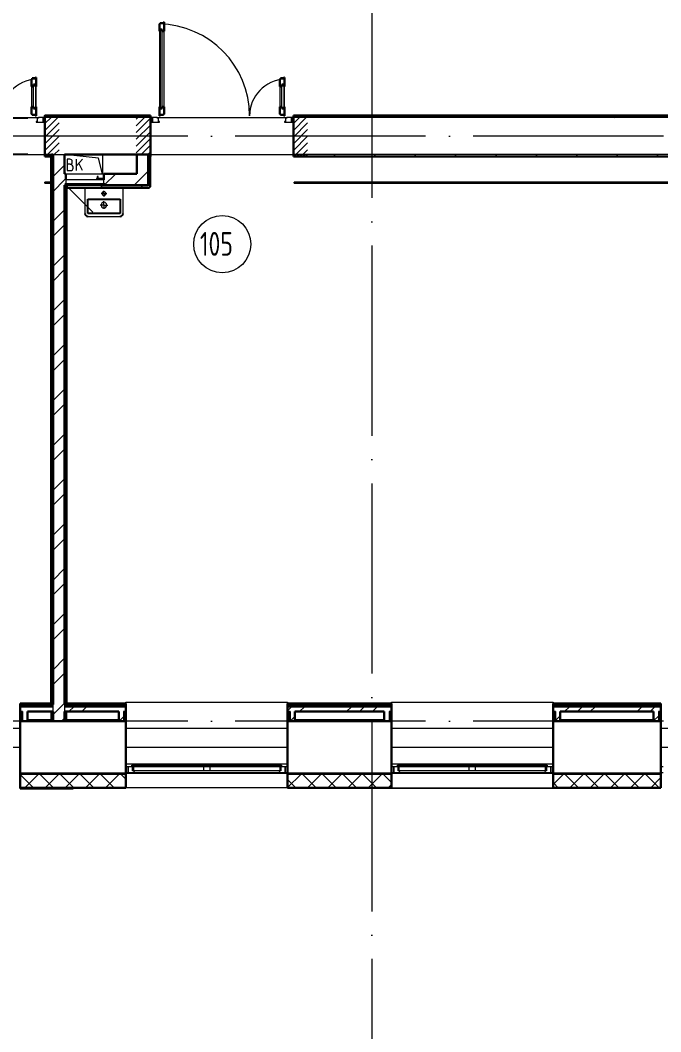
# Model space of a CAD drawing. Header units: millimetres. Extents: x -586848 to 520591, y -385801 to 675781.
# Drawn here: x -43907 to -37177, y -155099 to -144465 of the extents above; entities that cross this region are included whole.
import ezdxf
from ezdxf import colors
from ezdxf.entities.mleader import LeaderData, LeaderLine
from ezdxf.math import Vec2, Vec3

# ---------------------------------------------------------------- set-up
doc = ezdxf.new("R2010")
doc.units = ezdxf.units.MM
doc.linetypes.add('ADSK_Линия сетки', pattern=[25, 20, -2.5, 0, -2.5])
doc.linetypes.add('ADSK_Штриховая_ш2 п1_5', pattern=[4.5, 3, -1.5])
for name, color, linetype, lineweight in [('_ Окна', 7, 'Continuous', 9), ('RC-Выноски', 7, 'Continuous', 0), ('Двери', 252, 'Continuous', 9), ('Марки помещений', 252, 'Continuous', 20), ('Оборудование', 8, 'Continuous', 18), ('Ограждение', 252, 'Continuous', 9), ('Окна', 252, 'Continuous', 9), ('Оси', 252, 'Continuous', 9), ('Перекрытие', 252, 'Continuous', 18), ('Стены внутренние', 7, 'Continuous', 18), ('Стены наружные', 7, 'Continuous', 18), ('Стены штриховка', 7, 'Continuous', 9)]:
    doc.layers.add(name, color=color, linetype=linetype, lineweight=lineweight)
doc.layers.add('Двери открывание', color=7, linetype='Continuous', lineweight=9, true_color=0xc0c0c0)
doc.layers.add('Узлы', color=7, linetype='Continuous')
doc.styles.add('GOST Common_3', font='', dxfattribs={"height": 3.5})
doc.styles.add('RubezhCAD', font='', dxfattribs={"oblique": 10})
doc.styles.get('GOST Common_3').set_extended_font_data('GOST 2.304 type A')
doc.styles.get('RubezhCAD').set_extended_font_data('GOST type A')
pattern_1 = [(0, (-32119.8, 96), (0, 600), []), (90, (-32119.8, 96), (-600, 4e-14), [])]

# ---------------------------------------------------------------- blocks, each defined once
blk = doc.blocks.new('1 этаж')
at = {"layer": 'Двери', "lineweight": 18, "true_color": 0x636466}
h = blk.add_hatch(dxfattribs=at)
h.set_pattern_fill('FP_2', color=251, style=0, pattern_type=2)
h.set_pattern_definition([(45, (-57965.8, -13993.73), (-35.3553, 35.3553), [])])
h.paths.add_polyline_path([(-56941, -14189), (-56941, -13799), (-57091, -13799), (-57091, -14189), (-57080, -14189)])
h.paths.add_polyline_path([(-58741, -14189), (-58591, -14189), (-58591, -13799), (-58741, -13799)])
h = blk.add_hatch(dxfattribs=at)
h.set_pattern_fill('FP_2', color=251, style=0, pattern_type=2)
h.set_pattern_definition([(45, (-55355.803, -13993.73), (-35.3553, 35.3553), [])])
h.paths.add_polyline_path([(-54331, -14189), (-54331, -13799), (-54481, -13799), (-54481, -14189), (-54470, -14189)])
h.paths.add_polyline_path([(-56131, -14189), (-55981, -14189), (-55981, -13799), (-56131, -13799)])
at = {"layer": 'Ограждение', "true_color": 0x636466}
h = blk.add_hatch(dxfattribs=at)
h.set_pattern_fill('FP_25', color=251, style=0, pattern_type=2)
h.set_pattern_definition(pattern_1)
h.paths.add_polyline_path([(-56004, -13779), (-55991, -13779), (-55991, -13774), (-57091, -13774), (-57091, -13779), (-56722, -13779)])
h = blk.add_hatch(dxfattribs=at)
h.set_pattern_fill('FP_26', color=251, style=0, pattern_type=2)
h.set_pattern_definition(pattern_1)
h.paths.add_polyline_path([(-48241, -13779), (-48236, -13774), (-54471, -13774), (-54471, -13779), (-48246, -13779)])
at = {"layer": 'Стены наружные', "lineweight": 9, "true_color": 0x636466}
h = blk.add_hatch(dxfattribs=at)
h.set_pattern_fill('FP_41', color=251, style=0, pattern_type=2)
h.set_pattern_definition([(180, (-32119.82, 96), (-1e-14, -100), [])])
h.paths.add_polyline_path([(-66006, -20704), (-64731, -20704), (-64731, -20694), (-66006, -20694)])
h.paths.add_polyline_path([(2117, -20704), (2694, -20704), (2694, -20694), (1409, -20694), (1409, -20704)])
h.paths.add_polyline_path([(-63031, -20704), (-61881, -20704), (-61881, -20694), (-63031, -20694)])
h.paths.add_polyline_path([(-753, -20704), (-291, -20704), (-291, -20694), (-1391, -20694), (-1391, -20704)])
h.paths.add_polyline_path([(-60181, -20704), (-59051, -20704), (-59051, -20694), (-60181, -20694)])
h.paths.add_polyline_path([(-3623, -20704), (-3091, -20704), (-3091, -20694), (-4166, -20694), (-4166, -20704)])
h.paths.add_polyline_path([(-57351, -20704), (-56241, -20704), (-56241, -20694), (-57351, -20694)])
h.paths.add_polyline_path([(-5866, -20704), (-5866, -20694), (-6961, -20694), (-6961, -20704), (-6493, -20704)])
h.paths.add_polyline_path([(-54541, -20704), (-53451, -20704), (-53451, -20694), (-54541, -20694)])
h.paths.add_polyline_path([(-8661, -20704), (-8661, -20694), (-9766, -20694), (-9766, -20704), (-9363, -20704)])
h.paths.add_polyline_path([(-51751, -20704), (-50621, -20704), (-50621, -20694), (-51751, -20694)])
h.paths.add_polyline_path([(-11516, -20704), (-11466, -20704), (-11466, -20694), (-12546, -20694), (-12546, -20704), (-12234, -20704)])
h.paths.add_polyline_path([(-48921, -20704), (-47801, -20704), (-47801, -20694), (-48921, -20694)])
h.paths.add_polyline_path([(-14246, -20704), (-14246, -20694), (-15321, -20694), (-15321, -20704), (-14386, -20704)])
h.paths.add_polyline_path([(-46101, -20704), (-45031, -20704), (-45031, -20694), (-46101, -20694)])
h.paths.add_polyline_path([(-17256, -20704), (-17021, -20704), (-17021, -20694), (-18121, -20694), (-18121, -20704), (-17974, -20704)])
h.paths.add_polyline_path([(-43331, -20704), (-42231, -20704), (-42231, -20694), (-43331, -20694)])
h.paths.add_polyline_path([(-19821, -20704), (-19821, -20694), (-20921, -20694), (-20921, -20704), (-20127, -20704)])
h.paths.add_polyline_path([(-40531, -20704), (-39401, -20704), (-39401, -20694), (-40531, -20694)])
h.paths.add_polyline_path([(-22621, -20704), (-22621, -20694), (-23701, -20694), (-23701, -20704), (-22997, -20704)])
h.paths.add_polyline_path([(-25867, -20704), (-25401, -20704), (-25401, -20694), (-26501, -20694), (-26501, -20704), (-26499, -20704)])
h.paths.add_polyline_path([(-37701, -20704), (-36591, -20704), (-36591, -20694), (-37701, -20694)])
h.paths.add_polyline_path([(-28203, -20704), (-28201, -20704), (-28201, -20694), (-29241, -20694), (-29240, -20704), (-28378, -20704)])
h.paths.add_polyline_path([(-34891, -20704), (-33781, -20704), (-33781, -20694), (-34891, -20694)])
h.paths.add_polyline_path([(-30941, -20704), (-30941, -20694), (-32081, -20694), (-32080, -20704), (-31091, -20704)])
at = {"color": 251, "lineweight": 18, "true_color": 0x636466}
for p, q in [((-56530, -14225), (-56886, -14189)), ((-56828, -14237), (-56858, -14237)), ((-56858, -14237), (-56858, -14357)), ((-56698, -14237), (-56758, -14308)), ((-56758, -14357), (-56758, -14237)), ((-56486, -14389), (-56530, -14225)), ((-56486, -14189), (-56486, -14389)), ((-56825, -14290), (-56858, -14290)), ((-56805, -14270), (-56805, -14260)), ((-56795, -14330), (-56795, -14320)), ((-56698, -14357), (-56734, -14280)), ((-56858, -14357), (-56822, -14357))]:
    blk.add_line(p, q, dxfattribs=at)
for centre, radius, start, end in [((-56828, -14260), 23.3, 0, 90), ((-56825, -14270), 20, 270, 0), ((-56825, -14320), 30, 0, 90), ((-56822, -14330), 26.7, 270, 0)]:
    blk.add_arc(centre, radius, start, end, dxfattribs=at)
at = {"layer": '_ Окна', "color": 251, "true_color": 0x636466}
for p, q in [((-56216, -20626), (-56241, -20626)), ((-56216, -20684), (-56216, -20626)), ((-54541, -20626), (-54566, -20626)), ((-54566, -20626), (-54566, -20684)), ((-53426, -20626), (-53451, -20626)), ((-53426, -20684), (-53426, -20626)), ((-51751, -20626), (-51776, -20626)), ((-51776, -20626), (-51776, -20684)), ((-50596, -20626), (-50621, -20626)), ((-56241, -20684), (-56216, -20684)), ((-54566, -20684), (-54541, -20684)), ((-53451, -20684), (-53426, -20684)), ((-51776, -20684), (-51751, -20684)), ((-50621, -20684), (-50596, -20684))]:
    blk.add_line(p, q, dxfattribs=at)
at = {"layer": '_ Окна', "color": 251, "lineweight": 18, "true_color": 0x636466}
for p, q in [((-56178, -20626), (-56216, -20626)), ((-56216, -20626), (-56216, -20684)), ((-56170, -20667), (-56170, -20626)), ((-54612, -20626), (-54612, -20667)), ((-54566, -20626), (-54604, -20626)), ((-54566, -20684), (-54566, -20626)), ((-53388, -20626), (-53426, -20626)), ((-53426, -20626), (-53426, -20684)), ((-53380, -20667), (-53380, -20626)), ((-51822, -20626), (-51822, -20667)), ((-51776, -20626), (-51814, -20626)), ((-51776, -20684), (-51776, -20626)), ((-56216, -20684), (-56156, -20684)), ((-56158, -20667), (-56170, -20667)), ((-56156, -20684), (-56152, -20667)), ((-54630, -20667), (-54625, -20684)), ((-54625, -20684), (-54566, -20684)), ((-54612, -20667), (-54624, -20667)), ((-53426, -20684), (-53366, -20684)), ((-53368, -20667), (-53380, -20667)), ((-53366, -20684), (-53362, -20667)), ((-51840, -20667), (-51835, -20684)), ((-51835, -20684), (-51776, -20684)), ((-51822, -20667), (-51834, -20667))]:
    blk.add_line(p, q, dxfattribs=at)
at = {"layer": 'Двери', "color": 251, "lineweight": 30, "true_color": 0x636466}
for p, q in [((-55881, -12815), (-55889, -12815)), ((-55889, -12815), (-55889, -12891)), ((-55847, -12806), (-55881, -12806)), ((-55881, -12806), (-55881, -12815)), ((-55839, -12797), (-55847, -12797)), ((-55847, -12797), (-55847, -12806)), ((-55839, -12891), (-55839, -12797)), ((-55880, -12891), (-55889, -12891)), ((-55880, -12873), (-55880, -12891)), ((-55859, -12873), (-55880, -12873)), ((-55859, -12891), (-55859, -12873)), ((-55839, -12891), (-55859, -12891)), ((-57225, -13395), (-57233, -13395)), ((-57233, -13395), (-57233, -13471)), ((-57191, -13386), (-57225, -13386)), ((-57225, -13386), (-57225, -13395)), ((-57183, -13377), (-57191, -13377)), ((-57191, -13377), (-57191, -13386)), ((-57183, -13471), (-57183, -13377)), ((-54615, -13395), (-54623, -13395)), ((-54623, -13395), (-54623, -13471)), ((-54581, -13386), (-54615, -13386)), ((-54615, -13386), (-54615, -13395)), ((-54573, -13377), (-54581, -13377)), ((-54581, -13377), (-54581, -13386)), ((-54573, -13471), (-54573, -13377)), ((-57233, -13471), (-57213, -13471)), ((-57213, -13471), (-57213, -13453)), ((-57213, -13453), (-57192, -13453)), ((-57192, -13453), (-57192, -13471)), ((-57192, -13471), (-57183, -13471)), ((-54623, -13471), (-54603, -13471)), ((-54603, -13471), (-54603, -13453)), ((-54603, -13453), (-54582, -13453)), ((-54582, -13453), (-54582, -13471)), ((-54582, -13471), (-54573, -13471)), ((-57233, -13687), (-57233, -13763)), ((-57233, -13687), (-57213, -13687)), ((-57213, -13687), (-57213, -13705)), ((-57213, -13705), (-57192, -13705)), ((-57192, -13687), (-57183, -13687)), ((-57192, -13705), (-57192, -13687)), ((-57183, -13781), (-57183, -13687)), ((-55889, -13687), (-55889, -13781)), ((-55880, -13687), (-55889, -13687)), ((-55880, -13705), (-55880, -13687)), ((-55859, -13705), (-55880, -13705)), ((-55859, -13687), (-55859, -13705)), ((-55839, -13687), (-55859, -13687)), ((-55839, -13763), (-55839, -13687)), ((-54623, -13687), (-54623, -13763)), ((-54623, -13687), (-54603, -13687)), ((-54603, -13687), (-54603, -13705)), ((-54603, -13705), (-54582, -13705)), ((-54582, -13687), (-54573, -13687)), ((-54582, -13705), (-54582, -13687)), ((-54573, -13781), (-54573, -13687)), ((-57233, -13763), (-57225, -13763)), ((-57225, -13763), (-57225, -13772)), ((-57225, -13772), (-57191, -13772)), ((-57191, -13772), (-57191, -13781)), ((-57191, -13781), (-57183, -13781)), ((-55889, -13781), (-55881, -13781)), ((-55881, -13781), (-55881, -13772)), ((-55881, -13772), (-55847, -13772)), ((-55847, -13772), (-55847, -13763)), ((-55847, -13763), (-55839, -13763)), ((-54623, -13763), (-54615, -13763)), ((-54615, -13763), (-54615, -13772)), ((-54615, -13772), (-54581, -13772)), ((-54581, -13772), (-54581, -13781)), ((-54581, -13781), (-54573, -13781))]:
    blk.add_line(p, q, dxfattribs=at)
at = {"layer": 'Двери', "color": 251, "true_color": 0x636466}
for p, q in [((-55889, -12891), (-55889, -13687)), ((-55880, -12873), (-55880, -13705)), ((-55859, -12873), (-55880, -12873)), ((-55859, -13705), (-55859, -12873)), ((-55839, -13687), (-55839, -12891)), ((-57233, -13471), (-57233, -13687)), ((-57213, -13705), (-57213, -13453)), ((-57213, -13453), (-57192, -13453)), ((-57192, -13453), (-57192, -13705)), ((-57183, -13687), (-57183, -13471)), ((-54623, -13471), (-54623, -13687)), ((-54603, -13705), (-54603, -13453)), ((-54603, -13453), (-54582, -13453)), ((-54582, -13453), (-54582, -13705)), ((-54573, -13687), (-54573, -13471)), ((-57192, -13705), (-57213, -13705)), ((-55880, -13705), (-55859, -13705)), ((-54582, -13705), (-54603, -13705)), ((-57160, -13807), (-57174, -13807)), ((-57174, -13807), (-57174, -13841)), ((-57160, -13799), (-57160, -13807)), ((-57111, -13799), (-57160, -13799)), ((-57091, -13799), (-57111, -13799)), ((-57111, -13799), (-57111, -13849)), ((-57111, -13849), (-57111, -13799)), ((-57091, -13849), (-57091, -13799)), ((-55981, -13799), (-55981, -13849)), ((-55961, -13799), (-55981, -13799)), ((-55961, -13849), (-55961, -13799)), ((-55912, -13799), (-55961, -13799)), ((-55961, -13799), (-55961, -13849)), ((-55912, -13807), (-55912, -13799)), ((-55898, -13807), (-55912, -13807)), ((-55898, -13841), (-55898, -13807)), ((-54550, -13807), (-54564, -13807)), ((-54564, -13807), (-54564, -13841)), ((-54550, -13799), (-54550, -13807)), ((-54501, -13799), (-54550, -13799)), ((-54481, -13799), (-54501, -13799)), ((-54501, -13799), (-54501, -13849)), ((-54501, -13849), (-54501, -13799)), ((-54481, -13849), (-54481, -13799)), ((-57174, -13841), (-57183, -13841)), ((-57183, -13841), (-57183, -13849)), ((-57183, -13849), (-57111, -13849)), ((-57111, -13849), (-57091, -13849)), ((-55981, -13849), (-55961, -13849)), ((-55961, -13849), (-55889, -13849)), ((-55889, -13841), (-55898, -13841)), ((-55889, -13849), (-55889, -13841)), ((-54564, -13841), (-54573, -13841)), ((-54573, -13841), (-54573, -13849)), ((-54573, -13849), (-54501, -13849)), ((-54501, -13849), (-54481, -13849))]:
    blk.add_line(p, q, dxfattribs=at)
at = {"layer": 'Двери', "color": 251, "linetype": 'ADSK_Штриховая_ш2 п1_5', "true_color": 0x636466}
for p, q in [((-56941, -13799), (-57091, -13799)), ((-57091, -13799), (-57091, -14189)), ((-55981, -13799), (-56131, -13799)), ((-55981, -14189), (-55981, -13799)), ((-54331, -13799), (-54481, -13799)), ((-54481, -13799), (-54481, -14189)), ((-57091, -14189), (-56941, -14189)), ((-56131, -14189), (-55981, -14189)), ((-54481, -14189), (-54331, -14189))]:
    blk.add_line(p, q, dxfattribs=at)
at = {"layer": 'Двери открывание', "color": 251, "true_color": 0x636466}
for centre, radius, start, end in [((-55907, -13781), 966, 0, 88.9323), ((-57165, -13781), 386, 92.6728, 180), ((-54555, -13781), 386, 92.6728, 180)]:
    blk.add_arc(centre, radius, start, end, dxfattribs=at)
at = {"layer": 'Марки помещений', "color": 251, "true_color": 0x636466}
blk.add_circle((-55228, -15130), 300, dxfattribs=at)
at = {"layer": 'Оборудование', "color": 251, "true_color": 0x636466}
for p, q in [((-56871, -14454), (-56871, -14490)), ((-56471, -14454), (-56871, -14454)), ((-56542, -14438), (-56550, -14438)), ((-56550, -14438), (-56550, -14443)), ((-56550, -14443), (-56542, -14443)), ((-56547, -14438), (-56547, -14454)), ((-56528, -14438), (-56547, -14438)), ((-56543, -14436), (-56545, -14438)), ((-56543, -14418), (-56543, -14436)), ((-56531, -14418), (-56543, -14418)), ((-56531, -14436), (-56543, -14436)), ((-56487, -14438), (-56532, -14438)), ((-56532, -14443), (-56487, -14443)), ((-56531, -14436), (-56531, -14418)), ((-56529, -14438), (-56531, -14436)), ((-56528, -14454), (-56528, -14438)), ((-56487, -14443), (-56487, -14438)), ((-56471, -14490), (-56471, -14454)), ((-56871, -14509), (-56588, -14792)), ((-56870, -14491), (-56472, -14491)), ((-56864, -14491), (-56864, -14501)), ((-56863, -14502), (-56479, -14502)), ((-56852, -14503), (-56852, -14509)), ((-56852, -14509), (-56490, -14509)), ((-56567, -14509), (-56567, -14511)), ((-56567, -14511), (-56563, -14511)), ((-56503, -14511), (-56563, -14511)), ((-56503, -14511), (-56499, -14511)), ((-56499, -14511), (-56499, -14509)), ((-56490, -14509), (-56490, -14503)), ((-56478, -14501), (-56478, -14491))]:
    blk.add_line(p, q, dxfattribs=at)
for points, knots in [([(-56871, -14490), (-56871, -14490), (-56871, -14490), (-56871, -14491), (-56871, -14491), (-56870, -14491), (-56870, -14491), (-56870, -14491), (-56870, -14491), (-56870, -14491)], [-1, -1, -1, -1, -0.833333, -0.666667, -0.5, -0.333333, -0.25, -0.166667, 0, 0, 0, 0]), ([(-56864, -14501), (-56864, -14501), (-56864, -14501), (-56864, -14501), (-56864, -14501), (-56863, -14502), (-56863, -14502), (-56863, -14502), (-56863, -14502), (-56863, -14502), (-56863, -14502)], [-1, -1, -1, -1, -0.833333, -0.666667, -0.541667, -0.416667, -0.333333, -0.25, -0.166667, 0, 0, 0, 0]), ([(-56853, -14502), (-56853, -14502), (-56853, -14502), (-56853, -14502), (-56853, -14502), (-56852, -14502), (-56852, -14502), (-56852, -14502), (-56852, -14502), (-56852, -14503), (-56852, -14503), (-56852, -14503), (-56852, -14503)], [-1, -1, -1, -1, -0.833333, -0.75, -0.666667, -0.583333, -0.5, -0.416667, -0.333333, -0.25, -0.166667, 0, 0, 0, 0]), ([(-56490, -14503), (-56490, -14503), (-56490, -14503), (-56490, -14503), (-56490, -14502), (-56489, -14502), (-56489, -14502), (-56489, -14502), (-56489, -14502), (-56489, -14502), (-56489, -14502), (-56488, -14502), (-56488, -14502)], [0, 0, 0, 0, 0.166667, 0.25, 0.333333, 0.416667, 0.5, 0.583333, 0.666667, 0.75, 0.833333, 1, 1, 1, 1]), ([(-56479, -14502), (-56479, -14502), (-56479, -14502), (-56478, -14502), (-56478, -14502), (-56478, -14502), (-56478, -14501), (-56478, -14501), (-56478, -14501), (-56478, -14501), (-56478, -14501)], [0, 0, 0, 0, 0.166667, 0.25, 0.333333, 0.416667, 0.541667, 0.666667, 0.833333, 1, 1, 1, 1]), ([(-56472, -14491), (-56472, -14491), (-56472, -14491), (-56471, -14491), (-56471, -14491), (-56471, -14491), (-56471, -14491), (-56471, -14490), (-56471, -14490), (-56471, -14490)], [0, 0, 0, 0, 0.166667, 0.25, 0.333333, 0.5, 0.666667, 0.833333, 1, 1, 1, 1])]:
    blk.add_open_spline(points, degree=3, knots=knots, dxfattribs=at)
at = {"layer": 'Ограждение', "color": 251, "true_color": 0x636466}
for p, q in [((-57091, -13779), (-57091, -13774)), ((-55991, -13774), (-57091, -13774)), ((-55991, -13774), (-55991, -13779)), ((-54471, -13779), (-54471, -13774)), ((-48236, -13774), (-54471, -13774)), ((-55981, -14509), (-55981, -14209)), ((-57091, -14489), (-57091, -14479)), ((-57026, -14479), (-57091, -14479)), ((-57091, -14489), (-57031, -14489)), ((-57026, -14484), (-57031, -14489)), ((-57031, -14489), (-57031, -19959)), ((-55981, -14509), (-55986, -14509)), ((-54471, -14489), (-54471, -14479)), ((-49516, -14479), (-54471, -14479)), ((-54471, -14489), (-49521, -14489)), ((-56866, -14774), (-56861, -14774)), ((-56861, -19959), (-56861, -14774)), ((-56241, -19959), (-56241, -19944)), ((-56241, -19944), (-54541, -19944)), ((-54541, -19944), (-54541, -19959)), ((-53451, -19959), (-53451, -19944)), ((-53451, -19944), (-51751, -19944)), ((-51751, -19944), (-51751, -19959)), ((-57031, -20044), (-57031, -20129)), ((-57021, -20129), (-57021, -20044)), ((-56871, -20044), (-56871, -20129)), ((-56861, -20129), (-56861, -20044)), ((-59051, -20219), (-57351, -20219)), ((-56241, -20219), (-54541, -20219)), ((-53451, -20219), (-51751, -20219)), ((-50621, -20219), (-48921, -20219)), ((-59051, -20419), (-57351, -20419)), ((-56241, -20419), (-54541, -20419)), ((-53451, -20419), (-51751, -20419)), ((-50621, -20419), (-48921, -20419)), ((-56241, -20594), (-54541, -20594)), ((-53451, -20594), (-51751, -20594))]:
    blk.add_line(p, q, dxfattribs=at)
at = {"layer": 'Окна', "color": 251, "true_color": 0x636466}
for p, q in [((-56178, -20609), (-55406, -20609)), ((-56178, -20626), (-56178, -20609)), ((-55406, -20626), (-56178, -20626)), ((-56158, -20667), (-56158, -20626)), ((-55426, -20626), (-55426, -20667)), ((-55406, -20609), (-55376, -20609)), ((-55406, -20609), (-55406, -20626)), ((-55376, -20626), (-55406, -20626)), ((-55376, -20609), (-54604, -20609)), ((-55376, -20626), (-55376, -20609)), ((-54604, -20626), (-55376, -20626)), ((-55356, -20667), (-55356, -20626)), ((-54624, -20626), (-54624, -20667)), ((-54604, -20609), (-54604, -20626)), ((-53388, -20609), (-52616, -20609)), ((-53388, -20626), (-53388, -20609)), ((-52616, -20626), (-53388, -20626)), ((-53368, -20667), (-53368, -20626)), ((-52636, -20626), (-52636, -20667)), ((-52616, -20609), (-52586, -20609)), ((-52616, -20609), (-52616, -20626)), ((-52586, -20626), (-52616, -20626)), ((-52586, -20609), (-51814, -20609)), ((-52586, -20626), (-52586, -20609)), ((-51814, -20626), (-52586, -20626)), ((-52566, -20667), (-52566, -20626)), ((-51834, -20626), (-51834, -20667)), ((-51814, -20609), (-51814, -20626)), ((-55426, -20667), (-56158, -20667)), ((-56156, -20684), (-54625, -20684)), ((-55356, -20667), (-55426, -20667)), ((-54624, -20667), (-55356, -20667)), ((-52636, -20667), (-53368, -20667)), ((-53366, -20684), (-51835, -20684)), ((-52566, -20667), (-52636, -20667)), ((-51834, -20667), (-52566, -20667))]:
    blk.add_line(p, q, dxfattribs=at)
at = {"layer": 'Оси', "color": 251, "linetype": 'ADSK_Линия сетки', "ltscale": 100, "true_color": 0x636466}
for p, q in [((-53656, -2644), (-53656, -33770)), ((4411, -13994), (-72528, -13994)), ((4411, -20144), (-72528, -20144))]:
    blk.add_line(p, q, dxfattribs=at)
at = {"layer": 'Перекрытие', "color": 251, "ltscale": 100, "true_color": 0x636466}
for p, q in [((-58522, -13799), (-57160, -13799)), ((-56486, -14189), (-56486, -14389))]:
    blk.add_line(p, q, dxfattribs=at)
at = {"layer": 'Стены внутренние', "color": 251, "true_color": 0x636466}
for p, q in [((-57271, -13804), (-57271, -13799)), ((-55981, -13799), (-57091, -13799)), ((-55912, -13799), (-54550, -13799)), ((-48651, -13799), (-54481, -13799)), ((-58591, -14189), (-57021, -14189)), ((-57271, -14189), (-57271, -14184)), ((-57006, -14189), (-56886, -14189)), ((-55981, -14189), (-54481, -14189)), ((-54541, -20694), (-56241, -20694)), ((-51751, -20694), (-53451, -20694)), ((-54541, -20846), (-56241, -20846))]:
    blk.add_line(p, q, dxfattribs=at)
at = {"layer": 'Стены внутренние', "color": 251, "lineweight": 30, "true_color": 0x636466}
for p, q in [((-57091, -13799), (-57091, -14189)), ((-55981, -14189), (-55981, -13799)), ((-54481, -13799), (-54481, -14189)), ((-57021, -14189), (-57006, -14189)), ((-56886, -14189), (-56126, -14189)), ((-57351, -20144), (-57351, -20694)), ((-57006, -20144), (-57276, -20144)), ((-56316, -20144), (-56886, -20144)), ((-56241, -20694), (-56241, -20144)), ((-54541, -20144), (-54541, -20694)), ((-53526, -20144), (-54466, -20144)), ((-53451, -20694), (-53451, -20144)), ((-51751, -20144), (-51751, -20694)), ((-50696, -20144), (-51676, -20144)), ((-50621, -20694), (-50621, -20144)), ((-57351, -20694), (-56241, -20694)), ((-57351, -20704), (-57351, -20846)), ((-56241, -20846), (-56241, -20704)), ((-54541, -20694), (-53451, -20694)), ((-54541, -20704), (-54541, -20846)), ((-53451, -20846), (-53451, -20704)), ((-51751, -20694), (-50621, -20694)), ((-51751, -20704), (-51751, -20846)), ((-50621, -20846), (-50621, -20704)), ((-57351, -20846), (-56241, -20846)), ((-54541, -20846), (-53451, -20846)), ((-51751, -20846), (-50621, -20846))]:
    blk.add_line(p, q, dxfattribs=at)
at = {"layer": 'Стены внутренние', "color": 251, "linetype": 'Continuous', "lineweight": 9, "true_color": 0x636466}
for p, q in [((-57213, -20844), (-57351, -20706)), ((-57302, -20844), (-57162, -20704)), ((-57001, -20844), (-57141, -20704)), ((-57090, -20844), (-56950, -20704)), ((-56788, -20844), (-56928, -20704)), ((-56878, -20844), (-56738, -20704)), ((-56576, -20844), (-56716, -20704)), ((-56666, -20844), (-56526, -20704)), ((-56364, -20844), (-56504, -20704)), ((-56454, -20844), (-56314, -20704)), ((-56241, -20755), (-56292, -20704)), ((-54539, -20838), (-54404, -20704)), ((-54243, -20844), (-54383, -20704)), ((-54332, -20844), (-54192, -20704)), ((-54031, -20844), (-54171, -20704)), ((-54120, -20844), (-53980, -20704)), ((-53819, -20844), (-53959, -20704)), ((-53908, -20844), (-53768, -20704)), ((-53607, -20844), (-53747, -20704)), ((-53696, -20844), (-53556, -20704)), ((-53453, -20785), (-53534, -20704)), ((-51749, -20806), (-51647, -20704)), ((-51485, -20844), (-51625, -20704)), ((-51575, -20844), (-51435, -20704)), ((-51273, -20844), (-51413, -20704)), ((-51362, -20844), (-51222, -20704)), ((-51061, -20844), (-51201, -20704)), ((-51150, -20844), (-51010, -20704)), ((-50849, -20844), (-50989, -20704)), ((-50938, -20844), (-50798, -20704)), ((-50637, -20844), (-50777, -20704)), ((-54455, -20844), (-54541, -20758)), ((-53484, -20844), (-53453, -20813)), ((-51697, -20844), (-51749, -20792)), ((-50726, -20844), (-50621, -20738)), ((-57154, -20846), (-57156, -20844)), ((-56802, -20846), (-56804, -20844)), ((-56588, -20844), (-56590, -20846)), ((-53773, -20844), (-53774, -20846)), ((-51523, -20846), (-51524, -20844)), ((-51054, -20845), (-51055, -20844))]:
    blk.add_line(p, q, dxfattribs=at)
at = {"layer": 'Стены наружные', "color": 251, "true_color": 0x636466}
for p, q in [((-58522, -13804), (-57271, -13804)), ((-57271, -14184), (-58591, -14184)), ((-55981, -14189), (-56006, -14189)), ((-49496, -14189), (-54481, -14189)), ((-56871, -14389), (-56471, -14389)), ((-57276, -20129), (-57013, -20129)), ((-57013, -20144), (-57013, -20129)), ((-56878, -20129), (-56316, -20129)), ((-56878, -20144), (-56878, -20129)), ((-54466, -20129), (-53526, -20129)), ((-51676, -20129), (-50696, -20129)), ((-53996, -20851), (-53996, -20846)), ((-51186, -20851), (-53996, -20851)), ((-53451, -20846), (-51751, -20846)), ((-53451, -20846), (-53451, -20851)), ((-51751, -20851), (-51751, -20846)), ((-51186, -20851), (-51186, -20846))]:
    blk.add_line(p, q, dxfattribs=at)
at = {"layer": 'Стены наружные', "color": 251, "lineweight": 30, "true_color": 0x636466}
for p, q in [((-55981, -13779), (-57091, -13779)), ((-57091, -13779), (-57091, -13799)), ((-55981, -13799), (-55981, -13779)), ((-48241, -13779), (-54481, -13779)), ((-54481, -13779), (-54481, -13799)), ((-57091, -14189), (-57091, -14209)), ((-57091, -14209), (-57026, -14209)), ((-57026, -14204), (-57021, -14204)), ((-57026, -14209), (-57026, -19959)), ((-57006, -14189), (-57021, -14189)), ((-57006, -14189), (-57006, -19969)), ((-56886, -14389), (-56886, -14189)), ((-56126, -14189), (-56126, -14389)), ((-56006, -14189), (-56126, -14189)), ((-56006, -14509), (-56006, -14189)), ((-55991, -14204), (-55991, -14209)), ((-55986, -14209), (-55981, -14209)), ((-55986, -14529), (-55986, -14209)), ((-55981, -14209), (-55981, -14189)), ((-54481, -14189), (-54481, -14209)), ((-54481, -14209), (-49516, -14209)), ((-56871, -14389), (-56886, -14389)), ((-56871, -14454), (-56871, -14389)), ((-56126, -14389), (-56471, -14389)), ((-56471, -14389), (-56471, -14454)), ((-56886, -19969), (-56886, -14509)), ((-56852, -14509), (-56886, -14509)), ((-56871, -14509), (-56871, -14490)), ((-56866, -19959), (-56866, -14539)), ((-56866, -14539), (-55991, -14539)), ((-56006, -14509), (-56490, -14509)), ((-56471, -14490), (-56471, -14509)), ((-55991, -14529), (-55986, -14529)), ((-55991, -14539), (-55991, -14529)), ((-57351, -19959), (-57351, -20144)), ((-57026, -19959), (-57351, -19959)), ((-57021, -19964), (-57026, -19964)), ((-56886, -19969), (-56871, -19969)), ((-56866, -19964), (-56871, -19964)), ((-56241, -19959), (-56866, -19959)), ((-56241, -20144), (-56241, -19959)), ((-54541, -19959), (-54541, -20144)), ((-53451, -19959), (-54541, -19959)), ((-53451, -20144), (-53451, -19959)), ((-51751, -19959), (-51751, -20144)), ((-50621, -19959), (-51751, -19959)), ((-50621, -20144), (-50621, -19959)), ((-57276, -20044), (-57006, -20044)), ((-57276, -20144), (-57276, -20044)), ((-57006, -20044), (-57006, -20144)), ((-56886, -20144), (-56886, -20044)), ((-56886, -20044), (-56316, -20044)), ((-56316, -20044), (-56316, -20144)), ((-54466, -20044), (-53526, -20044)), ((-54466, -20144), (-54466, -20044)), ((-53526, -20044), (-53526, -20144)), ((-51676, -20044), (-50696, -20044)), ((-51676, -20144), (-51676, -20044)), ((-50696, -20044), (-50696, -20144)), ((-57351, -20144), (-57276, -20144)), ((-57006, -20144), (-56886, -20144)), ((-56316, -20144), (-56241, -20144)), ((-54541, -20144), (-54466, -20144)), ((-53526, -20144), (-53451, -20144)), ((-51751, -20144), (-51676, -20144)), ((-50696, -20144), (-50621, -20144)), ((-57351, -20694), (-57351, -20704)), ((-56241, -20704), (-56241, -20694)), ((-54541, -20694), (-54541, -20704)), ((-53451, -20704), (-53451, -20694)), ((-51751, -20694), (-51751, -20704)), ((-50621, -20704), (-50621, -20694)), ((-56796, -20846), (-57351, -20846)), ((-57351, -20846), (-57351, -20851)), ((-57351, -20851), (-56796, -20851)), ((-56796, -20851), (-56796, -20846))]:
    blk.add_line(p, q, dxfattribs=at)
at = {"layer": 'Стены наружные', "color": 251, "linetype": 'Continuous', "lineweight": 9, "true_color": 0x636466}
for p, q in [((-57030, -13784), (-57025, -13779)), ((-56960, -13784), (-56955, -13779)), ((-56889, -13784), (-56884, -13779)), ((-56818, -13784), (-56813, -13779)), ((-56748, -13784), (-56743, -13779)), ((-56720, -13799), (-56720, -13784)), ((-56677, -13784), (-56672, -13779)), ((-56606, -13784), (-56601, -13779)), ((-56535, -13784), (-56530, -13779)), ((-56465, -13784), (-56460, -13779)), ((-56394, -13784), (-56389, -13779)), ((-56323, -13784), (-56318, -13779)), ((-56253, -13784), (-56248, -13779)), ((-56182, -13784), (-56177, -13779)), ((-56120, -13799), (-56120, -13784)), ((-56111, -13784), (-56106, -13779)), ((-56040, -13784), (-56035, -13779)), ((-54481, -13780), (-54480, -13779)), ((-54414, -13784), (-54409, -13779)), ((-54343, -13784), (-54338, -13779)), ((-54320, -13799), (-54320, -13784)), ((-54273, -13784), (-54268, -13779)), ((-54202, -13784), (-54197, -13779)), ((-54131, -13784), (-54126, -13779)), ((-54061, -13784), (-54056, -13779)), ((-53990, -13784), (-53985, -13779)), ((-53919, -13784), (-53914, -13779)), ((-53848, -13784), (-53843, -13779)), ((-53778, -13784), (-53773, -13779)), ((-53720, -13799), (-53720, -13784)), ((-53707, -13784), (-53702, -13779)), ((-53636, -13784), (-53631, -13779)), ((-53566, -13784), (-53561, -13779)), ((-53495, -13784), (-53490, -13779)), ((-53424, -13784), (-53419, -13779)), ((-53353, -13784), (-53348, -13779)), ((-53283, -13784), (-53278, -13779)), ((-53212, -13784), (-53207, -13779)), ((-53141, -13784), (-53136, -13779)), ((-53120, -13799), (-53120, -13784)), ((-53071, -13784), (-53066, -13779)), ((-53000, -13784), (-52995, -13779)), ((-52929, -13784), (-52924, -13779)), ((-52858, -13784), (-52853, -13779)), ((-52788, -13784), (-52783, -13779)), ((-52717, -13784), (-52712, -13779)), ((-52646, -13784), (-52641, -13779)), ((-52576, -13784), (-52571, -13779)), ((-52520, -13799), (-52520, -13784)), ((-52505, -13784), (-52500, -13779)), ((-52434, -13784), (-52429, -13779)), ((-52364, -13784), (-52359, -13779)), ((-52293, -13784), (-52288, -13779)), ((-52222, -13784), (-52217, -13779)), ((-52151, -13784), (-52146, -13779)), ((-52081, -13784), (-52076, -13779)), ((-52010, -13784), (-52005, -13779)), ((-51939, -13784), (-51934, -13779)), ((-51920, -13799), (-51920, -13784)), ((-51869, -13784), (-51864, -13779)), ((-51798, -13784), (-51793, -13779)), ((-51727, -13784), (-51722, -13779)), ((-51656, -13784), (-51651, -13779)), ((-51586, -13784), (-51581, -13779)), ((-51515, -13784), (-51510, -13779)), ((-51444, -13784), (-51439, -13779)), ((-51374, -13784), (-51369, -13779)), ((-51303, -13784), (-51298, -13779)), ((-51232, -13784), (-51227, -13779)), ((-51161, -13784), (-51156, -13779)), ((-51106, -13799), (-51091, -13784)), ((-51091, -13784), (-51086, -13779)), ((-51020, -13784), (-51015, -13779)), ((-50949, -13784), (-50944, -13779)), ((-50879, -13784), (-50874, -13779)), ((-50808, -13784), (-50803, -13779)), ((-50737, -13784), (-50732, -13779)), ((-50681, -13799), (-50666, -13784)), ((-50666, -13784), (-50661, -13779)), ((-57031, -14209), (-57026, -14204)), ((-57026, -14204), (-57021, -14198)), ((-55991, -14229), (-55986, -14224)), ((-54481, -14204), (-54466, -14189)), ((-54481, -14204), (-54481, -14204)), ((-54415, -14209), (-54410, -14204)), ((-54344, -14209), (-54339, -14204)), ((-54273, -14209), (-54268, -14204)), ((-54203, -14209), (-54198, -14204)), ((-54132, -14209), (-54127, -14204)), ((-54061, -14209), (-54056, -14204)), ((-54056, -14204), (-54041, -14189)), ((-53991, -14209), (-53986, -14204)), ((-53920, -14209), (-53915, -14204)), ((-53849, -14209), (-53844, -14204)), ((-53778, -14209), (-53773, -14204)), ((-53708, -14209), (-53703, -14204)), ((-53637, -14209), (-53632, -14204)), ((-53632, -14204), (-53617, -14189)), ((-53566, -14209), (-53561, -14204)), ((-53496, -14209), (-53491, -14204)), ((-53425, -14209), (-53420, -14204)), ((-53354, -14209), (-53349, -14204)), ((-53283, -14209), (-53278, -14204)), ((-53213, -14209), (-53208, -14204)), ((-53208, -14204), (-53193, -14189)), ((-53142, -14209), (-53137, -14204)), ((-53071, -14209), (-53066, -14204)), ((-53001, -14209), (-52996, -14204)), ((-52930, -14209), (-52925, -14204)), ((-52859, -14209), (-52854, -14204)), ((-52789, -14209), (-52784, -14204)), ((-52784, -14204), (-52769, -14189)), ((-52718, -14209), (-52713, -14204)), ((-52647, -14209), (-52642, -14204)), ((-52576, -14209), (-52571, -14204)), ((-52506, -14209), (-52501, -14204)), ((-52435, -14209), (-52430, -14204)), ((-52364, -14209), (-52359, -14204)), ((-52359, -14204), (-52344, -14189)), ((-52294, -14209), (-52289, -14204)), ((-52223, -14209), (-52218, -14204)), ((-52152, -14209), (-52147, -14204)), ((-52081, -14209), (-52076, -14204)), ((-52011, -14209), (-52006, -14204)), ((-51940, -14209), (-51935, -14204)), ((-51935, -14204), (-51920, -14189)), ((-51869, -14209), (-51864, -14204)), ((-51799, -14209), (-51794, -14204)), ((-51728, -14209), (-51723, -14204)), ((-51657, -14209), (-51652, -14204)), ((-51586, -14209), (-51581, -14204)), ((-51516, -14209), (-51511, -14204)), ((-51511, -14204), (-51496, -14189)), ((-51445, -14209), (-51440, -14204)), ((-51374, -14209), (-51369, -14204)), ((-51304, -14209), (-51299, -14204)), ((-51233, -14209), (-51228, -14204)), ((-51162, -14209), (-51157, -14204)), ((-51091, -14209), (-51086, -14204)), ((-51086, -14204), (-51071, -14189)), ((-51021, -14209), (-51016, -14204)), ((-50950, -14209), (-50945, -14204)), ((-50879, -14209), (-50874, -14204)), ((-50809, -14209), (-50804, -14204)), ((-50738, -14209), (-50733, -14204)), ((-50667, -14209), (-50662, -14204)), ((-50662, -14204), (-50647, -14189)), ((-57026, -14274), (-57021, -14269)), ((-57026, -14345), (-57021, -14340)), ((-57006, -14418), (-56886, -14298)), ((-55991, -14300), (-55986, -14295)), ((-57026, -14416), (-57021, -14411)), ((-57006, -14575), (-56886, -14455)), ((-56886, -14455), (-56871, -14440)), ((-56468, -14509), (-56348, -14389)), ((-56126, -14481), (-56006, -14361)), ((-56006, -14456), (-55991, -14441)), ((-55991, -14370), (-55986, -14365)), ((-55991, -14441), (-55986, -14436)), ((-57026, -14486), (-57021, -14481)), ((-57026, -14557), (-57021, -14552)), ((-56871, -14543), (-56866, -14539)), ((-56513, -14539), (-56483, -14509)), ((-56154, -14509), (-56126, -14481)), ((-56088, -14539), (-56058, -14509)), ((-55991, -14512), (-55986, -14507)), ((-57026, -14628), (-57021, -14623)), ((-56871, -14614), (-56866, -14609)), ((-57026, -14698), (-57021, -14693)), ((-57026, -14769), (-57021, -14764)), ((-57006, -14889), (-56886, -14769)), ((-56871, -14685), (-56866, -14680)), ((-56871, -14755), (-56866, -14750)), ((-57026, -14840), (-57021, -14835)), ((-56871, -14826), (-56866, -14821)), ((-57026, -14910), (-57021, -14905)), ((-57026, -14981), (-57021, -14976)), ((-57006, -15046), (-56886, -14926)), ((-56886, -14912), (-56871, -14897)), ((-56871, -14897), (-56866, -14892)), ((-56871, -14968), (-56866, -14963)), ((-57026, -15052), (-57021, -15047)), ((-56871, -15038), (-56866, -15033)), ((-57026, -15123), (-57021, -15118)), ((-57026, -15193), (-57021, -15188)), ((-56871, -15109), (-56866, -15104)), ((-56871, -15180), (-56866, -15175)), ((-57026, -15264), (-57021, -15259)), ((-57006, -15361), (-56886, -15241)), ((-56871, -15250), (-56866, -15245)), ((-57026, -15335), (-57021, -15330)), ((-57026, -15405), (-57021, -15400)), ((-57006, -15518), (-56886, -15398)), ((-56886, -15336), (-56871, -15321)), ((-56871, -15321), (-56866, -15316)), ((-56871, -15392), (-56866, -15387)), ((-57026, -15476), (-57021, -15471)), ((-56871, -15463), (-56866, -15458)), ((-57026, -15547), (-57021, -15542)), ((-57026, -15618), (-57021, -15613)), ((-56871, -15533), (-56866, -15528)), ((-56871, -15604), (-56866, -15599)), ((-57026, -15688), (-57021, -15683)), ((-57006, -15832), (-56886, -15712)), ((-56871, -15675), (-56866, -15670)), ((-57026, -15759), (-57021, -15754)), ((-57026, -15830), (-57021, -15825)), ((-56886, -15760), (-56871, -15745)), ((-56871, -15745), (-56866, -15740)), ((-56871, -15816), (-56866, -15811)), ((-57026, -15900), (-57021, -15895)), ((-57006, -15989), (-56886, -15869)), ((-56871, -15887), (-56866, -15882)), ((-57026, -15971), (-57021, -15966)), ((-57026, -16042), (-57021, -16037)), ((-56871, -15958), (-56866, -15953)), ((-56871, -16028), (-56866, -16023)), ((-57026, -16113), (-57021, -16108)), ((-56871, -16099), (-56866, -16094)), ((-57026, -16183), (-57021, -16178)), ((-57026, -16254), (-57021, -16249)), ((-57006, -16304), (-56886, -16184)), ((-56886, -16185), (-56871, -16170)), ((-56871, -16170), (-56866, -16165)), ((-56871, -16240), (-56866, -16235)), ((-57026, -16325), (-57021, -16320)), ((-57006, -16461), (-56886, -16341)), ((-56871, -16311), (-56866, -16306)), ((-56871, -16382), (-56866, -16377)), ((-57026, -16395), (-57021, -16390)), ((-57026, -16466), (-57021, -16461)), ((-56871, -16453), (-56866, -16448)), ((-57026, -16537), (-57021, -16532)), ((-56871, -16523), (-56866, -16518)), ((-56871, -16594), (-56866, -16589)), ((-57026, -16608), (-57021, -16603)), ((-57026, -16678), (-57021, -16673)), ((-57006, -16775), (-56886, -16655)), ((-56886, -16609), (-56871, -16594)), ((-56871, -16665), (-56866, -16660)), ((-57026, -16749), (-57021, -16744)), ((-56871, -16735), (-56866, -16730)), ((-56871, -16806), (-56866, -16801)), ((-57026, -16820), (-57021, -16815)), ((-57026, -16890), (-57021, -16885)), ((-57006, -16932), (-56886, -16812)), ((-56871, -16877), (-56866, -16872)), ((-57026, -16961), (-57021, -16956)), ((-56871, -16948), (-56866, -16943)), ((-56871, -17018), (-56866, -17013)), ((-57026, -17032), (-57021, -17027)), ((-57026, -17103), (-57021, -17098)), ((-56886, -17033), (-56871, -17018)), ((-56871, -17089), (-56866, -17084)), ((-57026, -17173), (-57021, -17168)), ((-57006, -17247), (-56886, -17127)), ((-56871, -17160), (-56866, -17155)), ((-56871, -17230), (-56866, -17225)), ((-57026, -17244), (-57021, -17239)), ((-57026, -17315), (-57021, -17310)), ((-57006, -17404), (-56886, -17284)), ((-56871, -17301), (-56866, -17296)), ((-57026, -17385), (-57021, -17380)), ((-56871, -17372), (-56866, -17367)), ((-56871, -17442), (-56866, -17437)), ((-57026, -17456), (-57021, -17451)), ((-57026, -17527), (-57021, -17522)), ((-56886, -17457), (-56871, -17442)), ((-56871, -17513), (-56866, -17508)), ((-57026, -17597), (-57021, -17592)), ((-57006, -17718), (-56886, -17598)), ((-56871, -17584), (-56866, -17579)), ((-56871, -17655), (-56866, -17650)), ((-57026, -17668), (-57021, -17663)), ((-57026, -17739), (-57021, -17734)), ((-57006, -17875), (-56886, -17755)), ((-56871, -17725), (-56866, -17720)), ((-57026, -17810), (-57021, -17805)), ((-56871, -17796), (-56866, -17791)), ((-56871, -17867), (-56866, -17862)), ((-57026, -17880), (-57021, -17875)), ((-57026, -17951), (-57021, -17946)), ((-56886, -17882), (-56871, -17867)), ((-56871, -17937), (-56866, -17932)), ((-57026, -18022), (-57021, -18017)), ((-57006, -18189), (-56886, -18069)), ((-56871, -18008), (-56866, -18003)), ((-56871, -18079), (-56866, -18074)), ((-57026, -18092), (-57021, -18087)), ((-57026, -18163), (-57021, -18158)), ((-56871, -18150), (-56866, -18145)), ((-57026, -18234), (-57021, -18229)), ((-57006, -18347), (-56886, -18227)), ((-56886, -18306), (-56871, -18291)), ((-56871, -18220), (-56866, -18215)), ((-56871, -18291), (-56866, -18286)), ((-57026, -18305), (-57021, -18300)), ((-57026, -18375), (-57021, -18370)), ((-56871, -18362), (-56866, -18357)), ((-57026, -18446), (-57021, -18441)), ((-56871, -18432), (-56866, -18427)), ((-56871, -18503), (-56866, -18498)), ((-57026, -18517), (-57021, -18512)), ((-57026, -18587), (-57021, -18582)), ((-57006, -18661), (-56886, -18541)), ((-56871, -18574), (-56866, -18569)), ((-57026, -18658), (-57021, -18653)), ((-57006, -18818), (-56886, -18698)), ((-56886, -18730), (-56871, -18715)), ((-56871, -18645), (-56866, -18640)), ((-56871, -18715), (-56866, -18710)), ((-57026, -18729), (-57021, -18724)), ((-57026, -18800), (-57021, -18795)), ((-56871, -18786), (-56866, -18781)), ((-57026, -18870), (-57021, -18865)), ((-56871, -18857), (-56866, -18852)), ((-56871, -18927), (-56866, -18922)), ((-57026, -18941), (-57021, -18936)), ((-57026, -19012), (-57021, -19007)), ((-57006, -19132), (-56886, -19012)), ((-56871, -18998), (-56866, -18993)), ((-57026, -19082), (-57021, -19077)), ((-56886, -19155), (-56871, -19140)), ((-56871, -19069), (-56866, -19064)), ((-56871, -19140), (-56866, -19135)), ((-57026, -19153), (-57021, -19148)), ((-57026, -19224), (-57021, -19219)), ((-57006, -19290), (-56886, -19170)), ((-56871, -19210), (-56866, -19205)), ((-57026, -19295), (-57021, -19290)), ((-56871, -19281), (-56866, -19276)), ((-56871, -19352), (-56866, -19347)), ((-57026, -19365), (-57021, -19360)), ((-57026, -19436), (-57021, -19431)), ((-56871, -19422), (-56866, -19417)), ((-57026, -19507), (-57021, -19502)), ((-57006, -19604), (-56886, -19484)), ((-56886, -19579), (-56871, -19564)), ((-56871, -19493), (-56866, -19488)), ((-56871, -19564), (-56866, -19559)), ((-57026, -19577), (-57021, -19572)), ((-57026, -19648), (-57021, -19643)), ((-57006, -19761), (-56886, -19641)), ((-56871, -19635), (-56866, -19630)), ((-57026, -19719), (-57021, -19714)), ((-56871, -19705), (-56866, -19700)), ((-56871, -19776), (-56866, -19771)), ((-57026, -19790), (-57021, -19785)), ((-57026, -19860), (-57021, -19855)), ((-56871, -19847), (-56866, -19842)), ((-57341, -19964), (-57336, -19959)), ((-57301, -19994), (-57288, -19981)), ((-57288, -19981), (-57276, -19969)), ((-57276, -19969), (-57271, -19964)), ((-57271, -19964), (-57266, -19959)), ((-57200, -19964), (-57195, -19959)), ((-57129, -19964), (-57124, -19959)), ((-57089, -19994), (-57076, -19981)), ((-57076, -19981), (-57064, -19969)), ((-57059, -19964), (-57054, -19959)), ((-57026, -19931), (-57021, -19926)), ((-57006, -20075), (-56886, -19955)), ((-56876, -19994), (-56864, -19981)), ((-56871, -19917), (-56866, -19912)), ((-56864, -19981), (-56851, -19969)), ((-56851, -19969), (-56846, -19964)), ((-56846, -19964), (-56841, -19959)), ((-56776, -19964), (-56771, -19959)), ((-56705, -19964), (-56700, -19959)), ((-56664, -19994), (-56652, -19981)), ((-56652, -19981), (-56639, -19969)), ((-56634, -19964), (-56629, -19959)), ((-56564, -19964), (-56559, -19959)), ((-56493, -19964), (-56488, -19959)), ((-56452, -19994), (-56440, -19981)), ((-56440, -19981), (-56427, -19969)), ((-56427, -19969), (-56422, -19964)), ((-56422, -19964), (-56417, -19959)), ((-56351, -19964), (-56346, -19959)), ((-56281, -19964), (-56276, -19959)), ((-54541, -19992), (-54531, -19981)), ((-54531, -19981), (-54518, -19969)), ((-54513, -19964), (-54508, -19959)), ((-54442, -19964), (-54437, -19959)), ((-54372, -19964), (-54367, -19959)), ((-54331, -19994), (-54318, -19981)), ((-54318, -19981), (-54306, -19969)), ((-54306, -19969), (-54301, -19964)), ((-54301, -19964), (-54296, -19959)), ((-54230, -19964), (-54225, -19959)), ((-54159, -19964), (-54154, -19959)), ((-54119, -19994), (-54106, -19981)), ((-54106, -19981), (-54094, -19969)), ((-54089, -19964), (-54084, -19959)), ((-54018, -19964), (-54013, -19959)), ((-53947, -19964), (-53942, -19959)), ((-53907, -19994), (-53894, -19981)), ((-53894, -19981), (-53882, -19969)), ((-53882, -19969), (-53877, -19964)), ((-53877, -19964), (-53872, -19959)), ((-53806, -19964), (-53801, -19959)), ((-53735, -19964), (-53730, -19959)), ((-53694, -19994), (-53682, -19981)), ((-53682, -19981), (-53669, -19969)), ((-53664, -19964), (-53659, -19959)), ((-53594, -19964), (-53589, -19959)), ((-53523, -19964), (-53518, -19959)), ((-53482, -19994), (-53470, -19981)), ((-53470, -19981), (-53457, -19969)), ((-53457, -19969), (-53452, -19964)), ((-53452, -19964), (-53451, -19962)), ((-51751, -19959), (-51750, -19959)), ((-51685, -19964), (-51680, -19959)), ((-51614, -19964), (-51609, -19959)), ((-51573, -19994), (-51561, -19981)), ((-51561, -19981), (-51548, -19969)), ((-51543, -19964), (-51538, -19959)), ((-51472, -19964), (-51467, -19959)), ((-51402, -19964), (-51397, -19959)), ((-51361, -19994), (-51349, -19981)), ((-51349, -19981), (-51336, -19969)), ((-51336, -19969), (-51331, -19964)), ((-51331, -19964), (-51326, -19959)), ((-51260, -19964), (-51255, -19959)), ((-51190, -19964), (-51185, -19959)), ((-51149, -19994), (-51136, -19981)), ((-51136, -19981), (-51124, -19969)), ((-51119, -19964), (-51114, -19959)), ((-51048, -19964), (-51043, -19959)), ((-50977, -19964), (-50972, -19959)), ((-50937, -19994), (-50924, -19981)), ((-50924, -19981), (-50912, -19969)), ((-50912, -19969), (-50907, -19964)), ((-50907, -19964), (-50902, -19959)), ((-50836, -19964), (-50831, -19959)), ((-50765, -19964), (-50760, -19959)), ((-50725, -19994), (-50712, -19981)), ((-50712, -19981), (-50700, -19969)), ((-50695, -19964), (-50690, -19959)), ((-50624, -19964), (-50621, -19961)), ((-57351, -20044), (-57351, -20044)), ((-56839, -20044), (-56789, -19994)), ((-56705, -20044), (-56655, -19994)), ((-56311, -20144), (-56266, -20098)), ((-54541, -20035), (-54500, -19994)), ((-54515, -20144), (-54466, -20095)), ((-54415, -20044), (-54365, -19994)), ((-53921, -20044), (-53871, -19994)), ((-53786, -20044), (-53736, -19994)), ((-53651, -20044), (-53601, -19994)), ((-51726, -20138), (-51676, -20088)), ((-51631, -20044), (-51581, -19994)), ((-51496, -20044), (-51446, -19994)), ((-51361, -20044), (-51311, -19994)), ((-50868, -20044), (-50818, -19994)), ((-50733, -20044), (-50683, -19994)), ((-50696, -20142), (-50646, -20092)), ((-56917, -20144), (-56886, -20112)), ((-50646, -20127), (-50633, -20115)), ((-50633, -20115), (-50621, -20102)), ((-57154, -20847), (-57154, -20846)), ((-56800, -20851), (-56802, -20846))]:
    blk.add_line(p, q, dxfattribs=at)
at = {"layer": 'Стены штриховка', "color": 251, "true_color": 0x636466}
for p, q in [((-57091, -13784), (-55981, -13784)), ((-54481, -13784), (-48261, -13784)), ((-51371, -13784), (-51371, -13799)), ((-57021, -14189), (-57091, -14189)), ((-57091, -14204), (-57026, -14204)), ((-57021, -19964), (-57021, -14189)), ((-55991, -14204), (-55981, -14204)), ((-55991, -14209), (-55991, -14529)), ((-49496, -14204), (-54481, -14204)), ((-56871, -14509), (-56871, -19964)), ((-56866, -14539), (-56871, -14539)), ((-56006, -14509), (-55991, -14509)), ((-57026, -19964), (-57351, -19964)), ((-57351, -19969), (-57006, -19969)), ((-57351, -19981), (-57006, -19981)), ((-57021, -19964), (-57006, -19964)), ((-57006, -20044), (-57006, -19969)), ((-56886, -19969), (-56886, -20044)), ((-56886, -19981), (-56241, -19981)), ((-56871, -19969), (-56241, -19969)), ((-56241, -19964), (-56866, -19964)), ((-53451, -19964), (-54541, -19964)), ((-54541, -19969), (-53451, -19969)), ((-54541, -19981), (-53451, -19981)), ((-50621, -19964), (-51751, -19964)), ((-51751, -19969), (-50621, -19969)), ((-51751, -19981), (-50621, -19981)), ((-57351, -19994), (-57006, -19994)), ((-57326, -20044), (-57351, -20044)), ((-57338, -20044), (-57338, -20144)), ((-57326, -20044), (-57326, -20144)), ((-56886, -19994), (-56241, -19994)), ((-56241, -20044), (-56266, -20044)), ((-56266, -20044), (-56266, -20144)), ((-56253, -20044), (-56253, -20144)), ((-54541, -19994), (-53451, -19994)), ((-54516, -20044), (-54541, -20044)), ((-54528, -20044), (-54528, -20144)), ((-54516, -20044), (-54516, -20144)), ((-53451, -20044), (-53476, -20044)), ((-53476, -20044), (-53476, -20144)), ((-53463, -20044), (-53463, -20144)), ((-51751, -19994), (-50621, -19994)), ((-51726, -20044), (-51751, -20044)), ((-51738, -20044), (-51738, -20144)), ((-51726, -20044), (-51726, -20144)), ((-50621, -20044), (-50646, -20044)), ((-50646, -20044), (-50646, -20144)), ((-50633, -20044), (-50633, -20144)), ((-56241, -20704), (-57351, -20704)), ((-53451, -20704), (-54541, -20704)), ((-50621, -20704), (-51751, -20704)), ((-57349, -20770), (-57351, -20770)), ((-57349, -20770), (-57349, -20844)), ((-56241, -20770), (-56243, -20770)), ((-56243, -20844), (-56243, -20770)), ((-54539, -20770), (-54541, -20770)), ((-54539, -20770), (-54539, -20844)), ((-53451, -20770), (-53453, -20770)), ((-53453, -20844), (-53453, -20770)), ((-51749, -20770), (-51751, -20770)), ((-51749, -20770), (-51749, -20844)), ((-50621, -20770), (-50623, -20770)), ((-50623, -20844), (-50623, -20770)), ((-57349, -20844), (-56243, -20844)), ((-54539, -20844), (-53453, -20844)), ((-51749, -20844), (-50623, -20844))]:
    blk.add_line(p, q, dxfattribs=at)
at = {"layer": 'Узлы', "color": 251, "lineweight": 9, "true_color": 0x636466}
for p, q in [((-56671, -14539), (-56671, -14809)), ((-56471, -14599), (-56471, -14569)), ((-56271, -14809), (-56271, -14539)), ((-56471, -14599), (-56501, -14599)), ((-56471, -14599), (-56471, -14629)), ((-56471, -14599), (-56441, -14599)), ((-56471, -14719), (-56511, -14719)), ((-56471, -14719), (-56471, -14679)), ((-56471, -14719), (-56471, -14759)), ((-56471, -14719), (-56431, -14719)), ((-56641, -14839), (-56471, -14839)), ((-56471, -14839), (-56301, -14839))]:
    blk.add_line(p, q, dxfattribs=at)
at = {"layer": 'Узлы', "color": 251, "true_color": 0x636466}
for p, q in [((-56641, -14809), (-56641, -14658)), ((-56641, -14658), (-56301, -14658)), ((-56301, -14658), (-56301, -14809)), ((-56301, -14809), (-56641, -14809))]:
    blk.add_line(p, q, dxfattribs=at)
at = {"layer": 'Узлы', "color": 251, "lineweight": 9, "true_color": 0x636466}
for centre, radius, start, end in [((-56471, -14599), 20, 90, 180.0116), ((-56471, -14599), 20, 180, 270), ((-56471, -14599), 20, 0, 90), ((-56471, -14599), 20, 270, 0), ((-56471, -14719), 30, 90, 180.0077), ((-56471, -14719), 30, 180, 270), ((-56471, -14719), 30, 0, 90), ((-56471, -14719), 30, 270, 0)]:
    blk.add_arc(centre, radius, start, end, dxfattribs=at)
at = {"layer": 'Узлы', "color": 251, "true_color": 0x636466}
for centre, start, end in [((-56641, -14809), 180, 270), ((-56301, -14809), 270, 0)]:
    blk.add_arc(centre, 30, start, end, dxfattribs=at)
at = {"layer": 'Марки помещений', "color": 251, "true_color": 0x636466, "style": 'GOST Common_3', "width": 0.9}
blk.add_text('105', height=250, dxfattribs=at).set_placement((-55463, -15252))

msp = doc.modelspace()

# ---------------------------------------------------------------- block references
msp.add_blockref('1 этаж', (13443.4, -131688.8))

# ---------------------------------------------------------------- leaders
at = {"layer": 'RC-Выноски', "linetype": 'Continuous', "ltscale": 15}
ml = msp.add_multileader_mtext('Standard', dxfattribs=at)
ml.set_content('{\\H0.91667x;РЦ2 - }КПСВВнг(А)-LSLTx 1x2x1,0', color=256, style='RubezhCAD')
ml.set_leader_properties()
ml.build(insert=Vec2(0, 0))
ml.multileader.update_dxf_attribs({"has_text_frame": 1, "text_left_attachment_type": 6, "text_right_attachment_type": 6, "dogleg_length": 2, "arrow_head_size": 400, "scale": 100})
ctx = ml.context
ctx.base_point, ctx.scale, ctx.char_height, ctx.arrow_head_size, ctx.landing_gap_size, ctx.plane_origin = Vec3(-27986, -143715.9), 100, 250, 400, 100, Vec3(-555663.3, -182432.5)
ctx.left_attachment, ctx.right_attachment, ctx.text_align_type = 6, 6, 2
notes = []
notes.append((ctx, [(1, (1, 1, 0), (-23338.8, -143715.9), (-1, 0), 200, [(0, [(-21910.7, -144962.5)], 0, [])])]))
ctx.mtext.insert, ctx.mtext.width, ctx.mtext.alignment, ctx.mtext.flow_direction = Vec3(-23638.8, -143415.9), 5324.915, 3, 5
ml = msp.add_multileader_mtext('Standard', dxfattribs=at)
ml.set_content('{\\H0.91667x;Р1 - }КПСВВнг(А)-LSLTx 1x2x1,0', color=256, style='RubezhCAD')
ml.set_leader_properties()
ml.build(insert=Vec2(0, 0))
ml.multileader.update_dxf_attribs({"has_text_frame": 1, "text_left_attachment_type": 6, "text_right_attachment_type": 6, "dogleg_length": 2, "arrow_head_size": 400, "scale": 100})
ctx = ml.context
ctx.base_point, ctx.scale, ctx.char_height, ctx.arrow_head_size, ctx.landing_gap_size, ctx.plane_origin = Vec3(-16626.6, -143849.9), 100, 250, 400, 100, Vec3(-544516.8, -182566.5)
ctx.left_attachment, ctx.right_attachment, ctx.text_align_type = 6, 6, 2
notes.append((ctx, [(1, (1, 1, 0), (-12192.2, -143849.9), (-1, 0), 200, [(0, [(-10764.1, -145096.4)], 0, [])])]))
ctx.mtext.insert, ctx.mtext.width, ctx.mtext.alignment, ctx.mtext.flow_direction = Vec3(-12492.2, -143549.9), 5324.915, 3, 5
for ctx, leaders in notes:
    for number, flags, end, landing, length, lines in leaders:
        leader = LeaderData()
        leader.index, (leader.has_last_leader_line, leader.has_dogleg_vector, leader.attachment_direction) = number, flags
        leader.last_leader_point, leader.dogleg_vector, leader.dogleg_length = Vec3(end), Vec3(landing), length
        for number, points, colour, breaks in lines:
            line = LeaderLine()
            line.index, line.vertices, line.color, line.breaks = number, Vec3.list(points), colors.encode_raw_color(colour), breaks
            leader.lines.append(line)
        ctx.leaders.append(leader)

doc.saveas('drawing.dxf')
